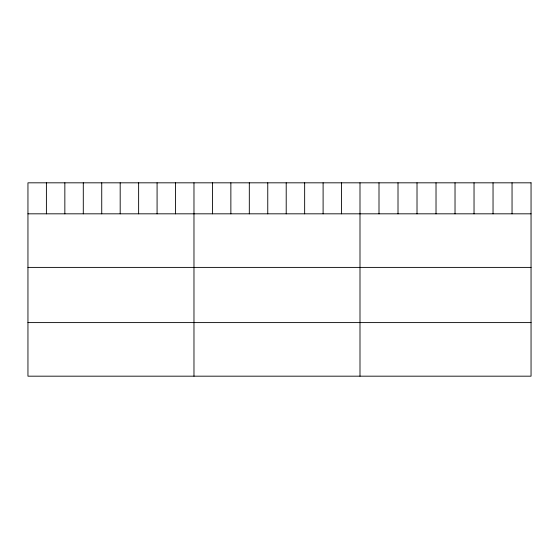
<?xml version="1.0" encoding="UTF-8"?>
<svg xmlns="http://www.w3.org/2000/svg" width="559" height="559" viewBox="0 0 559 559"><rect width="100%" height="100%" fill="white"/><g stroke="black" fill="none" stroke-linecap="round" stroke-linejoin="round"><path stroke-width="0.84" d="M27.95 213.824L531.05 213.824M27.95 267.398L531.05 267.398M27.95 322.599L531.05 322.599M512.044 182.821L512.044 213.824M493.038 182.821L493.038 213.824M474.032 182.821L474.032 213.824M455.026 182.821L455.026 213.824M436.02 182.821L436.02 213.824M417.014 182.821L417.014 213.824M398.008 182.821L398.008 213.824M379.002 182.821L379.002 213.824M359.996 182.821L359.996 376.179M341.549 182.821L341.549 213.824M323.102 182.821L323.102 213.824M304.655 182.821L304.655 213.824M286.208 182.821L286.208 213.824M267.761 182.821L267.761 213.824M249.314 182.821L249.314 213.824M230.867 182.821L230.867 213.824M212.42 182.821L212.42 213.824M193.973 182.821L193.973 376.179M175.526 182.821L175.526 213.824M157.079 182.821L157.079 213.824M138.632 182.821L138.632 213.824M120.185 182.821L120.185 213.824M101.738 182.821L101.738 213.824M83.291 182.821L83.291 213.824M64.844 182.821L64.844 213.824M46.397 182.821L46.397 213.824M531.05 182.821L27.95 182.821L27.95 376.179L531.05 376.179L531.05 182.821"/></g></svg>
